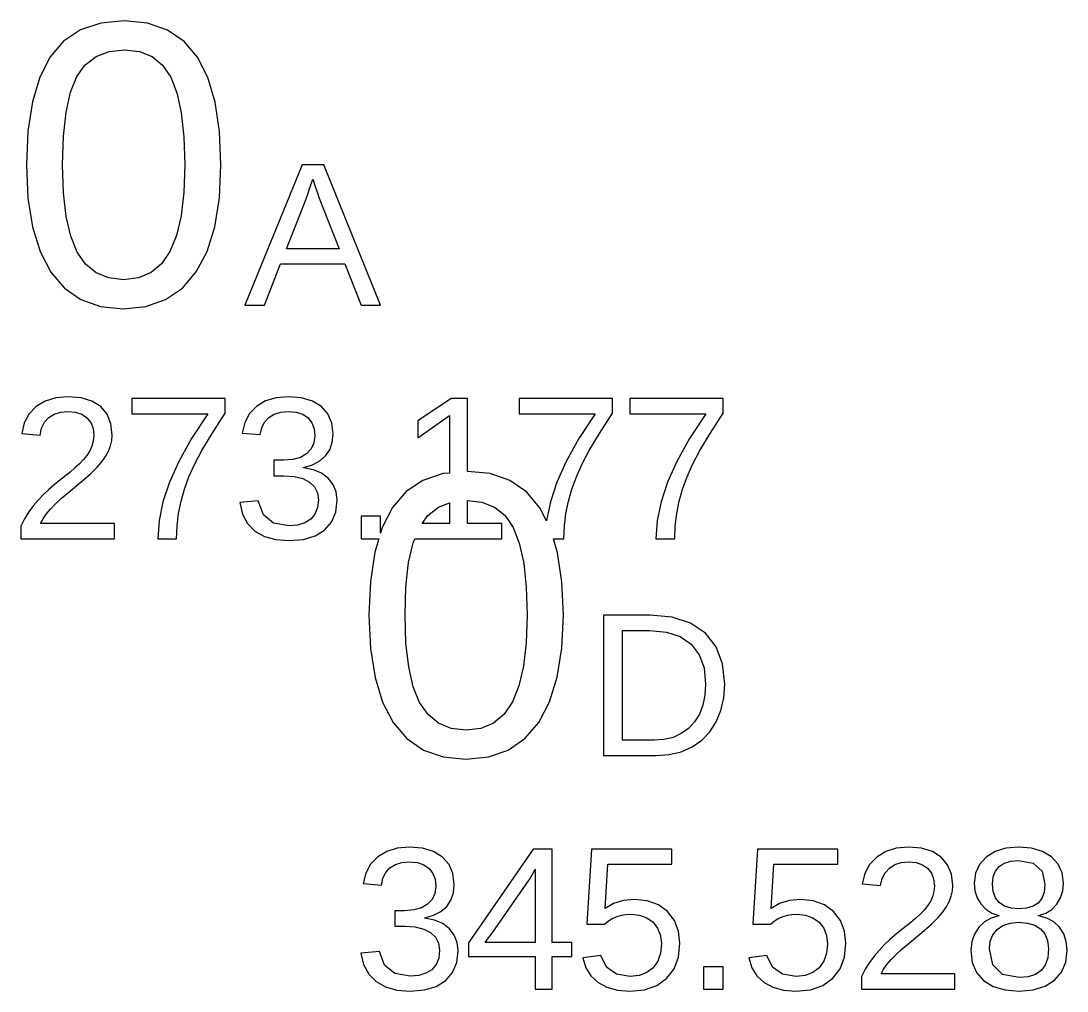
# Model space of a CAD drawing. Header units: metres. Extents: x 13 to 294, y -36 to 323.
# Drawn here: x 258.12 to 293.93, y 176.47 to 209.69 of the extents above; entities that cross this region are included whole.
import ezdxf

# ---------------------------------------------------------------- set-up
doc = ezdxf.new("R2010")
doc.units = ezdxf.units.M

msp = doc.modelspace()

# ---------------------------------------------------------------- linework, layer by layer
for p, q in [((260.856, 209.612), (260.16, 209.381)), ((261.668, 209.689), (260.856, 209.612)), ((262.459, 209.611), (261.668, 209.689)), ((263.139, 209.378), (262.459, 209.611)), ((260.16, 209.381), (259.582, 208.996)), ((263.708, 208.989), (263.139, 209.378)), ((259.582, 208.996), (259.121, 208.458)), ((264.166, 208.445), (263.708, 208.989)), ((259.121, 208.458), (258.768, 207.765)), ((260.329, 208.182), (260.696, 208.469)), ((260.696, 208.469), (261.142, 208.641)), ((261.142, 208.641), (261.668, 208.699)), ((261.668, 208.699), (262.18, 208.64)), ((262.18, 208.64), (262.615, 208.466)), ((262.615, 208.466), (262.972, 208.174)), ((264.518, 207.748), (264.166, 208.445)), ((260.043, 207.781), (260.329, 208.182)), ((262.972, 208.174), (263.251, 207.767)), ((258.768, 207.765), (258.517, 206.918)), ((259.827, 207.248), (260.043, 207.781)), ((263.251, 207.767), (263.461, 207.229)), ((264.77, 206.902), (264.518, 207.748)), ((259.673, 206.567), (259.827, 207.248)), ((263.461, 207.229), (263.611, 206.549)), ((258.517, 206.918), (258.366, 205.917)), ((264.921, 205.906), (264.77, 206.902)), ((259.58, 205.738), (259.673, 206.567)), ((263.611, 206.549), (263.701, 205.726)), ((258.366, 205.917), (258.316, 204.761)), ((264.972, 204.761), (264.921, 205.906)), ((259.55, 204.761), (259.58, 205.738)), ((263.701, 205.726), (263.731, 204.761)), ((258.316, 204.761), (258.367, 203.626)), ((259.581, 203.809), (259.55, 204.761)), ((263.731, 204.761), (263.699, 203.826)), ((264.919, 203.632), (264.972, 204.761)), ((267.754, 204.761), (265.786, 199.961)), ((268.493, 204.761), (267.754, 204.761)), ((270.43, 199.961), (268.493, 204.761)), ((268.018, 203.97), (268.115, 204.271)), ((268.115, 204.271), (268.207, 203.989)), ((259.675, 202.994), (259.581, 203.809)), ((263.699, 203.826), (263.605, 203.02)), ((267.933, 203.729), (268.018, 203.97)), ((268.207, 203.989), (268.271, 203.799)), ((268.271, 203.799), (268.335, 203.622)), ((258.367, 203.626), (258.523, 202.636)), ((264.76, 202.645), (264.919, 203.632)), ((267.214, 201.881), (267.831, 203.453)), ((267.831, 203.453), (267.933, 203.729)), ((268.335, 203.622), (269.019, 201.881)), ((259.831, 202.316), (259.675, 202.994)), ((263.605, 203.02), (263.447, 202.343)), ((258.523, 202.636), (258.782, 201.791)), ((260.05, 201.775), (259.831, 202.316)), ((263.447, 202.343), (263.227, 201.796)), ((264.495, 201.8), (264.76, 202.645)), ((258.782, 201.791), (259.145, 201.09)), ((260.337, 201.361), (260.05, 201.775)), ((263.227, 201.796), (262.938, 201.373)), ((264.125, 201.097), (264.495, 201.8)), ((269.019, 201.881), (267.214, 201.881)), ((260.698, 201.066), (260.337, 201.361)), ((262.938, 201.373), (262.578, 201.071)), ((266.46, 199.961), (267.015, 201.373)), ((267.015, 201.373), (269.215, 201.373)), ((269.215, 201.373), (269.766, 199.961)), ((259.145, 201.09), (259.611, 200.54)), ((261.132, 200.889), (260.698, 201.066)), ((261.641, 200.83), (261.132, 200.889)), ((262.145, 200.89), (261.641, 200.83)), ((262.578, 201.071), (262.145, 200.89)), ((263.651, 200.544), (264.125, 201.097)), ((259.611, 200.54), (260.18, 200.147)), ((263.077, 200.149), (263.651, 200.544)), ((260.18, 200.147), (260.852, 199.911)), ((260.852, 199.911), (261.627, 199.833)), ((261.627, 199.833), (262.402, 199.912)), ((262.402, 199.912), (263.077, 200.149)), ((265.786, 199.961), (266.46, 199.961)), ((269.766, 199.961), (270.43, 199.961)), ((258.953, 196.673), (258.644, 196.484)), ((259.316, 196.787), (258.953, 196.673)), ((259.733, 196.825), (259.316, 196.787)), ((260.182, 196.787), (259.733, 196.825)), ((260.556, 196.673), (260.182, 196.787)), ((260.855, 196.483), (260.556, 196.673)), ((265.112, 196.761), (261.921, 196.761)), ((261.921, 196.761), (261.921, 196.24)), ((265.112, 196.264), (265.112, 196.761)), ((266.501, 196.678), (266.192, 196.494)), ((266.863, 196.788), (266.501, 196.678)), ((267.28, 196.825), (266.863, 196.788)), ((267.728, 196.787), (267.28, 196.825)), ((268.105, 196.674), (267.728, 196.787)), ((268.409, 196.487), (268.105, 196.674)), ((272.847, 196.761), (271.713, 195.996)), ((273.413, 196.761), (272.847, 196.761)), ((273.413, 194.264), (273.413, 196.761)), ((278.371, 196.761), (275.18, 196.761)), ((275.18, 196.761), (275.18, 196.24)), ((278.371, 196.264), (278.371, 196.761)), ((282.16, 196.761), (278.969, 196.761)), ((278.969, 196.761), (278.969, 196.24)), ((282.16, 196.264), (282.16, 196.761)), ((258.401, 196.231), (258.237, 195.925)), ((258.644, 196.484), (258.401, 196.231)), ((259.08, 196.108), (259.266, 196.226)), ((259.266, 196.226), (259.484, 196.297)), ((259.484, 196.297), (259.733, 196.321)), ((259.733, 196.321), (259.99, 196.296)), ((259.99, 196.296), (260.207, 196.224)), ((260.207, 196.224), (260.384, 196.103)), ((261.073, 196.223), (260.855, 196.483)), ((261.204, 195.899), (261.073, 196.223)), ((261.921, 196.24), (264.519, 196.24)), ((264.519, 196.24), (263.964, 195.391)), ((264.665, 195.568), (265.112, 196.264)), ((265.949, 196.245), (265.785, 195.939)), ((266.192, 196.494), (265.949, 196.245)), ((266.611, 196.113), (266.797, 196.228)), ((266.797, 196.228), (267.018, 196.298)), ((267.018, 196.298), (267.274, 196.321)), ((267.274, 196.321), (267.549, 196.296)), ((267.549, 196.296), (267.776, 196.221)), ((267.776, 196.221), (267.953, 196.096)), ((268.633, 196.233), (268.409, 196.487)), ((268.767, 195.92), (268.633, 196.233)), ((275.18, 196.24), (277.778, 196.24)), ((277.778, 196.24), (277.224, 195.391)), ((277.925, 195.568), (278.371, 196.264)), ((278.969, 196.24), (281.567, 196.24)), ((281.567, 196.24), (281.013, 195.391)), ((281.714, 195.568), (282.16, 196.264)), ((258.237, 195.925), (258.152, 195.568)), ((258.832, 195.747), (258.932, 195.947)), ((258.932, 195.947), (259.08, 196.108)), ((260.384, 196.103), (260.514, 195.938)), ((260.514, 195.938), (260.592, 195.735)), ((261.248, 195.512), (261.204, 195.899)), ((265.785, 195.939), (265.7, 195.575)), ((266.368, 195.76), (266.466, 195.955)), ((266.466, 195.955), (266.611, 196.113)), ((267.953, 196.096), (268.08, 195.928)), ((268.08, 195.928), (268.156, 195.723)), ((268.812, 195.548), (268.767, 195.92)), ((271.713, 195.417), (272.796, 196.176)), ((271.713, 195.996), (271.713, 195.417)), ((272.796, 196.176), (272.796, 194.21)), ((258.152, 195.568), (258.779, 195.51)), ((258.779, 195.51), (258.832, 195.747)), ((260.592, 195.735), (260.618, 195.492)), ((261.233, 195.326), (261.248, 195.512)), ((264.316, 194.981), (264.665, 195.568)), ((265.7, 195.575), (266.317, 195.527)), ((266.317, 195.527), (266.368, 195.76)), ((268.156, 195.723), (268.182, 195.483)), ((268.783, 195.258), (268.812, 195.548)), ((277.576, 194.981), (277.925, 195.568)), ((281.365, 194.981), (281.714, 195.568)), ((260.602, 195.303), (260.557, 195.129)), ((260.618, 195.492), (260.602, 195.303)), ((261.19, 195.141), (261.233, 195.326)), ((263.964, 195.391), (263.526, 194.61)), ((268.151, 195.241), (268.057, 195.036)), ((268.182, 195.483), (268.151, 195.241)), ((268.697, 195.008), (268.783, 195.258)), ((277.224, 195.391), (276.786, 194.61)), ((281.013, 195.391), (280.575, 194.61)), ((260.382, 194.816), (260.264, 194.669)), ((260.482, 194.968), (260.382, 194.816)), ((260.557, 195.129), (260.482, 194.968)), ((261.019, 194.773), (261.119, 194.957)), ((261.119, 194.957), (261.19, 195.141)), ((264.064, 194.502), (264.316, 194.981)), ((267.902, 194.87), (267.69, 194.747)), ((268.057, 195.036), (267.902, 194.87)), ((268.355, 194.624), (268.553, 194.796)), ((268.553, 194.796), (268.697, 195.008)), ((277.323, 194.502), (277.576, 194.981)), ((281.112, 194.502), (281.365, 194.981)), ((260.127, 194.526), (259.974, 194.385)), ((260.264, 194.669), (260.127, 194.526)), ((260.736, 194.406), (260.891, 194.59)), ((260.891, 194.59), (261.019, 194.773)), ((263.526, 194.61), (263.205, 193.898)), ((263.877, 194.079), (264.064, 194.502)), ((267.113, 194.649), (266.776, 194.649)), ((266.776, 194.649), (266.776, 194.118)), ((267.427, 194.673), (267.113, 194.649)), ((267.69, 194.747), (267.427, 194.673)), ((267.801, 194.404), (268.104, 194.493)), ((268.104, 194.493), (268.355, 194.624)), ((276.786, 194.61), (276.464, 193.898)), ((277.137, 194.079), (277.323, 194.502)), ((280.575, 194.61), (280.253, 193.898)), ((280.926, 194.079), (281.112, 194.502)), ((259.81, 194.244), (259.451, 193.959)), ((259.974, 194.385), (259.81, 194.244)), ((260.191, 193.904), (260.515, 194.189)), ((260.515, 194.189), (260.736, 194.406)), ((263.725, 193.66), (263.877, 194.079)), ((266.776, 194.118), (267.127, 194.118)), ((267.127, 194.118), (267.479, 194.094)), ((267.479, 194.094), (267.772, 194.021)), ((267.801, 194.391), (267.801, 194.404)), ((268.135, 194.325), (267.801, 194.391)), ((268.416, 194.206), (268.135, 194.325)), ((268.644, 194.033), (268.416, 194.206)), ((272.578, 194.19), (271.883, 193.959)), ((272.796, 194.21), (272.578, 194.19)), ((274.181, 194.189), (273.413, 194.264)), ((274.861, 193.956), (274.181, 194.189)), ((276.984, 193.66), (277.137, 194.079)), ((280.773, 193.66), (280.926, 194.079)), ((259.267, 193.806), (259.083, 193.646)), ((259.451, 193.959), (259.267, 193.806)), ((259.764, 193.553), (260.191, 193.904)), ((263.205, 193.898), (262.986, 193.23)), ((267.772, 194.021), (268.005, 193.901)), ((268.005, 193.901), (268.174, 193.738)), ((268.174, 193.738), (268.275, 193.537)), ((268.812, 193.815), (268.644, 194.033)), ((268.912, 193.563), (268.812, 193.815)), ((271.883, 193.959), (271.305, 193.574)), ((275.43, 193.567), (274.861, 193.956)), ((276.464, 193.898), (276.246, 193.23)), ((280.253, 193.898), (280.035, 193.23)), ((258.9, 193.475), (258.723, 193.291)), ((259.083, 193.646), (258.9, 193.475)), ((259.518, 193.347), (259.764, 193.553)), ((263.606, 193.245), (263.725, 193.66)), ((268.275, 193.537), (268.309, 193.298)), ((268.946, 193.277), (268.912, 193.563)), ((271.305, 193.574), (270.843, 193.036)), ((275.888, 193.023), (275.43, 193.567)), ((276.865, 193.245), (276.984, 193.66)), ((280.655, 193.245), (280.773, 193.66)), ((258.552, 193.095), (258.392, 192.882)), ((258.723, 193.291), (258.552, 193.095)), ((259.135, 192.977), (259.308, 193.155)), ((259.308, 193.155), (259.518, 193.347)), ((262.986, 193.23), (262.855, 192.585)), ((263.521, 192.826), (263.606, 193.245)), ((266.25, 193.256), (265.617, 193.198)), ((265.617, 193.198), (265.711, 192.803)), ((266.422, 192.783), (266.25, 193.256)), ((268.279, 193.027), (268.19, 192.804)), ((268.309, 193.298), (268.279, 193.027)), ((268.899, 192.871), (268.946, 193.277)), ((270.843, 193.036), (270.491, 192.343)), ((272.052, 192.76), (272.418, 193.047)), ((272.418, 193.047), (272.796, 193.193)), ((272.796, 193.193), (272.796, 192.482)), ((273.413, 192.482), (273.413, 193.274)), ((273.413, 193.274), (273.903, 193.218)), ((273.903, 193.218), (274.337, 193.044)), ((274.337, 193.044), (274.694, 192.752)), ((276.114, 192.576), (275.888, 193.023)), ((276.246, 193.23), (276.115, 192.585)), ((276.78, 192.826), (276.865, 193.245)), ((280.035, 193.23), (279.904, 192.585)), ((280.569, 192.826), (280.655, 193.245)), ((258.25, 192.648), (258.125, 192.393)), ((258.392, 192.882), (258.25, 192.648)), ((258.799, 192.482), (258.882, 192.642)), ((258.882, 192.642), (258.994, 192.807)), ((258.994, 192.807), (259.135, 192.977)), ((263.47, 192.398), (263.521, 192.826)), ((265.711, 192.803), (265.884, 192.479)), ((266.775, 192.499), (266.422, 192.783)), ((268.19, 192.804), (268.042, 192.63)), ((268.757, 192.531), (268.899, 192.871)), ((270.434, 192.729), (269.77, 192.729)), ((269.77, 192.729), (269.77, 191.961)), ((270.434, 192.151), (270.434, 192.729)), ((271.853, 192.482), (272.052, 192.76)), ((274.694, 192.752), (274.973, 192.345)), ((276.729, 192.398), (276.78, 192.826)), ((280.518, 192.398), (280.569, 192.826)), ((258.125, 192.393), (258.125, 191.961)), ((261.323, 192.482), (258.799, 192.482)), ((261.323, 191.961), (261.323, 192.482)), ((262.855, 192.585), (262.812, 191.961)), ((263.453, 191.961), (263.47, 192.398)), ((265.884, 192.479), (266.136, 192.225)), ((267.307, 192.405), (266.775, 192.499)), ((267.596, 192.43), (267.307, 192.405)), ((267.841, 192.505), (267.596, 192.43)), ((268.042, 192.63), (267.841, 192.505)), ((268.521, 192.258), (268.757, 192.531)), ((270.491, 192.343), (270.434, 192.151)), ((272.796, 192.482), (271.853, 192.482)), ((274.581, 192.482), (273.413, 192.482)), ((274.581, 191.961), (274.581, 192.482)), ((274.973, 192.345), (275.183, 191.807)), ((276.115, 192.585), (276.114, 192.576)), ((276.712, 191.961), (276.729, 192.398)), ((279.904, 192.585), (279.86, 191.961)), ((280.502, 191.961), (280.518, 192.398)), ((258.125, 191.961), (261.323, 191.961)), ((262.812, 191.961), (263.453, 191.961)), ((266.136, 192.225), (266.461, 192.042)), ((266.461, 192.042), (266.851, 191.933)), ((266.851, 191.933), (267.307, 191.897)), ((267.307, 191.897), (267.792, 191.937)), ((267.792, 191.937), (268.197, 192.057)), ((268.197, 192.057), (268.521, 192.258)), ((269.77, 191.961), (270.377, 191.961)), ((270.377, 191.961), (270.239, 191.496)), ((271.549, 191.826), (271.604, 191.961)), ((271.604, 191.961), (274.581, 191.961)), ((276.493, 191.48), (276.349, 191.961)), ((276.349, 191.961), (276.712, 191.961)), ((279.86, 191.961), (280.502, 191.961)), ((271.395, 191.145), (271.549, 191.826)), ((275.183, 191.807), (275.333, 191.127)), ((270.239, 191.496), (270.088, 190.495)), ((276.644, 190.484), (276.493, 191.48)), ((271.303, 190.316), (271.395, 191.145)), ((275.333, 191.127), (275.423, 190.304)), ((270.088, 190.495), (270.038, 189.339)), ((271.272, 189.339), (271.303, 190.316)), ((275.423, 190.304), (275.453, 189.339)), ((276.694, 189.339), (276.644, 190.484)), ((270.038, 189.339), (270.09, 188.204)), ((271.303, 188.387), (271.272, 189.339)), ((275.453, 189.339), (275.422, 188.404)), ((276.641, 188.21), (276.694, 189.339)), ((279.661, 189.339), (278.068, 189.339)), ((278.068, 189.339), (278.068, 184.539)), ((280.415, 189.271), (279.661, 189.339)), ((281.045, 189.067), (280.415, 189.271)), ((281.55, 188.727), (281.045, 189.067)), ((278.719, 185.06), (278.719, 188.818)), ((278.719, 188.818), (279.647, 188.818)), ((279.647, 188.818), (280.219, 188.765)), ((280.219, 188.765), (280.693, 188.609)), ((281.92, 188.262), (281.55, 188.727)), ((271.397, 187.572), (271.303, 188.387)), ((275.422, 188.404), (275.327, 187.598)), ((280.693, 188.609), (281.069, 188.349)), ((281.069, 188.349), (281.343, 187.989)), ((270.09, 188.204), (270.245, 187.214)), ((276.482, 187.223), (276.641, 188.21)), ((281.343, 187.989), (281.507, 187.536)), ((282.141, 187.682), (281.92, 188.262)), ((282.215, 186.988), (282.141, 187.682)), ((271.553, 186.894), (271.397, 187.572)), ((275.327, 187.598), (275.17, 186.921)), ((281.507, 187.536), (281.561, 186.988)), ((270.245, 187.214), (270.504, 186.369)), ((275.17, 186.921), (274.949, 186.374)), ((276.218, 186.378), (276.482, 187.223)), ((281.561, 186.988), (281.537, 186.61)), ((282.183, 186.513), (282.215, 186.988)), ((271.772, 186.353), (271.553, 186.894)), ((281.537, 186.61), (281.465, 186.267)), ((270.504, 186.369), (270.867, 185.668)), ((272.06, 185.939), (271.772, 186.353)), ((274.949, 186.374), (274.661, 185.951)), ((275.847, 185.675), (276.218, 186.378)), ((281.465, 186.267), (281.345, 185.959)), ((282.086, 186.08), (282.183, 186.513)), ((272.42, 185.644), (272.06, 185.939)), ((274.661, 185.951), (274.301, 185.649)), ((281.345, 185.959), (281.181, 185.691)), ((281.924, 185.689), (282.086, 186.08)), ((270.867, 185.668), (271.334, 185.118)), ((272.855, 185.467), (272.42, 185.644)), ((274.301, 185.649), (273.868, 185.468)), ((275.374, 185.122), (275.847, 185.675)), ((281.181, 185.691), (280.975, 185.468)), ((281.704, 185.346), (281.924, 185.689)), ((271.334, 185.118), (271.903, 184.725)), ((273.363, 185.408), (272.855, 185.467)), ((273.868, 185.468), (273.363, 185.408)), ((274.8, 184.727), (275.374, 185.122)), ((280.445, 185.162), (280.134, 185.085)), ((280.727, 185.291), (280.445, 185.162)), ((280.975, 185.468), (280.727, 185.291)), ((281.429, 185.061), (281.704, 185.346)), ((279.794, 185.06), (278.719, 185.06)), ((280.134, 185.085), (279.794, 185.06)), ((280.727, 184.67), (281.1, 184.835)), ((281.1, 184.835), (281.429, 185.061)), ((271.903, 184.725), (272.575, 184.489)), ((272.575, 184.489), (273.349, 184.411)), ((273.349, 184.411), (274.125, 184.49)), ((274.125, 184.49), (274.8, 184.727)), ((278.068, 184.539), (279.87, 184.539)), ((279.87, 184.539), (280.317, 184.571)), ((280.317, 184.571), (280.727, 184.67)), ((270.645, 181.255), (270.336, 181.072)), ((271.008, 181.366), (270.645, 181.255)), ((271.424, 181.403), (271.008, 181.366)), ((271.873, 181.365), (271.424, 181.403)), ((272.249, 181.252), (271.873, 181.365)), ((272.553, 181.065), (272.249, 181.252)), ((275.655, 181.339), (273.444, 178.128)), ((276.303, 181.339), (275.655, 181.339)), ((276.303, 178.139), (276.303, 181.339)), ((277.655, 181.339), (277.494, 178.765)), ((280.4, 181.339), (277.655, 181.339)), ((280.4, 180.818), (280.4, 181.339)), ((283.337, 181.339), (283.176, 178.765)), ((286.082, 181.339), (283.337, 181.339)), ((286.082, 180.818), (286.082, 181.339)), ((287.724, 181.251), (287.415, 181.062)), ((288.087, 181.365), (287.724, 181.251)), ((288.504, 181.403), (288.087, 181.365)), ((288.953, 181.365), (288.504, 181.403)), ((289.327, 181.251), (288.953, 181.365)), ((289.626, 181.061), (289.327, 181.251)), ((291.47, 181.251), (291.163, 181.063)), ((291.84, 181.365), (291.47, 181.251)), ((292.272, 181.403), (291.84, 181.365)), ((292.714, 181.365), (292.272, 181.403)), ((293.089, 181.254), (292.714, 181.365)), ((293.398, 181.069), (293.089, 181.254)), ((270.094, 180.823), (269.93, 180.516)), ((270.336, 181.072), (270.094, 180.823)), ((270.941, 180.806), (271.162, 180.875)), ((271.162, 180.875), (271.418, 180.899)), ((271.418, 180.899), (271.694, 180.874)), ((271.694, 180.874), (271.92, 180.799)), ((272.777, 180.81), (272.553, 181.065)), ((287.415, 181.062), (287.172, 180.809)), ((288.038, 180.804), (288.255, 180.875)), ((288.255, 180.875), (288.504, 180.899)), ((288.504, 180.899), (288.762, 180.874)), ((288.762, 180.874), (288.979, 180.802)), ((289.844, 180.801), (289.626, 181.061)), ((291.163, 181.063), (290.934, 180.813)), ((291.605, 180.743), (291.781, 180.856)), ((291.781, 180.856), (292.003, 180.924)), ((292.003, 180.924), (292.272, 180.947)), ((292.272, 180.947), (292.773, 180.856)), ((292.773, 180.856), (293.074, 180.585)), ((293.628, 180.82), (293.398, 181.069)), ((269.93, 180.516), (269.844, 180.153)), ((270.512, 180.338), (270.61, 180.533)), ((270.61, 180.533), (270.755, 180.691)), ((270.755, 180.691), (270.941, 180.806)), ((271.92, 180.799), (272.097, 180.674)), ((272.097, 180.674), (272.224, 180.505)), ((272.224, 180.505), (272.301, 180.301)), ((272.911, 180.497), (272.777, 180.81)), ((272.956, 180.126), (272.911, 180.497)), ((275.573, 180.374), (275.678, 180.559)), ((275.678, 180.559), (275.71, 180.619)), ((275.71, 180.619), (275.724, 180.648)), ((275.724, 180.648), (275.724, 178.139)), ((278.121, 179.305), (278.214, 180.818)), ((278.214, 180.818), (280.4, 180.818)), ((283.803, 179.305), (283.896, 180.818)), ((283.896, 180.818), (286.082, 180.818)), ((287.008, 180.503), (286.923, 180.146)), ((287.172, 180.809), (287.008, 180.503)), ((287.603, 180.325), (287.704, 180.524)), ((287.704, 180.524), (287.851, 180.686)), ((287.851, 180.686), (288.038, 180.804)), ((288.979, 180.802), (289.155, 180.681)), ((289.155, 180.681), (289.285, 180.516)), ((289.285, 180.516), (289.363, 180.313)), ((289.975, 180.477), (289.844, 180.801)), ((290.019, 180.09), (289.975, 180.477)), ((290.796, 180.517), (290.75, 180.175)), ((290.934, 180.813), (290.796, 180.517)), ((291.402, 180.381), (291.478, 180.584)), ((291.478, 180.584), (291.605, 180.743)), ((293.074, 180.585), (293.174, 180.134)), ((293.765, 180.52), (293.628, 180.82)), ((293.811, 180.168), (293.765, 180.52)), ((269.844, 180.153), (270.461, 180.105)), ((270.461, 180.105), (270.512, 180.338)), ((272.301, 180.301), (272.326, 180.061)), ((272.927, 179.836), (272.956, 180.126)), ((274.251, 178.456), (275.493, 180.247)), ((275.493, 180.247), (275.528, 180.3)), ((275.528, 180.3), (275.573, 180.374)), ((286.923, 180.146), (287.55, 180.088)), ((287.55, 180.088), (287.603, 180.325)), ((289.363, 180.313), (289.389, 180.07)), ((290.75, 180.175), (290.775, 179.912)), ((291.376, 180.134), (291.402, 180.381)), ((291.402, 179.881), (291.376, 180.134)), ((293.174, 180.134), (293.149, 179.864)), ((293.786, 179.905), (293.811, 180.168)), ((272.295, 179.819), (272.202, 179.614)), ((272.326, 180.061), (272.295, 179.819)), ((272.841, 179.586), (272.927, 179.836)), ((289.374, 179.881), (289.329, 179.706)), ((289.389, 180.07), (289.374, 179.881)), ((289.962, 179.719), (290.005, 179.904)), ((290.005, 179.904), (290.019, 180.09)), ((290.775, 179.912), (290.851, 179.673)), ((291.481, 179.672), (291.402, 179.881)), ((293.149, 179.864), (293.072, 179.65)), ((293.709, 179.666), (293.786, 179.905)), ((272.046, 179.448), (271.834, 179.325)), ((272.202, 179.614), (272.046, 179.448)), ((272.697, 179.374), (272.841, 179.586)), ((278.411, 179.475), (278.121, 179.305)), ((278.744, 179.577), (278.411, 179.475)), ((279.12, 179.611), (278.744, 179.577)), ((279.564, 179.564), (279.12, 179.611)), ((279.943, 179.425), (279.564, 179.564)), ((280.257, 179.194), (279.943, 179.425)), ((284.093, 179.475), (283.803, 179.305)), ((284.426, 179.577), (284.093, 179.475)), ((284.802, 179.611), (284.426, 179.577)), ((285.245, 179.564), (284.802, 179.611)), ((285.624, 179.425), (285.245, 179.564)), ((285.939, 179.194), (285.624, 179.425)), ((289.154, 179.394), (289.035, 179.246)), ((289.253, 179.546), (289.154, 179.394)), ((289.329, 179.706), (289.253, 179.546)), ((289.79, 179.351), (289.89, 179.535)), ((289.89, 179.535), (289.962, 179.719)), ((290.851, 179.673), (290.978, 179.457)), ((290.978, 179.457), (291.149, 179.276)), ((291.612, 179.507), (291.481, 179.672)), ((291.791, 179.387), (291.612, 179.507)), ((292.945, 179.49), (292.769, 179.379)), ((293.072, 179.65), (292.945, 179.49)), ((293.41, 179.271), (293.581, 179.45)), ((293.581, 179.45), (293.709, 179.666)), ((271.257, 179.227), (270.92, 179.227)), ((270.92, 179.227), (270.92, 178.696)), ((271.571, 179.251), (271.257, 179.227)), ((271.834, 179.325), (271.571, 179.251)), ((271.945, 178.982), (272.248, 179.071)), ((272.248, 179.071), (272.499, 179.202)), ((272.499, 179.202), (272.697, 179.374)), ((278.383, 178.966), (278.527, 179.031)), ((278.527, 179.031), (278.676, 179.074)), ((278.676, 179.074), (278.832, 179.101)), ((278.832, 179.101), (278.995, 179.11)), ((278.995, 179.11), (279.295, 179.078)), ((279.295, 179.078), (279.55, 178.985)), ((280.493, 178.888), (280.257, 179.194)), ((284.065, 178.966), (284.209, 179.031)), ((284.209, 179.031), (284.357, 179.074)), ((284.357, 179.074), (284.513, 179.101)), ((284.513, 179.101), (284.677, 179.11)), ((284.677, 179.11), (284.976, 179.078)), ((284.976, 179.078), (285.231, 178.985)), ((286.175, 178.888), (285.939, 179.194)), ((288.898, 179.104), (288.745, 178.963)), ((289.035, 179.246), (288.898, 179.104)), ((289.507, 178.984), (289.662, 179.167)), ((289.662, 179.167), (289.79, 179.351)), ((291.149, 179.276), (291.356, 179.144)), ((291.6, 179.046), (291.336, 178.972)), ((291.356, 179.144), (291.6, 179.06)), ((291.6, 179.06), (291.6, 179.046)), ((292.013, 179.315), (291.791, 179.387)), ((292.278, 179.291), (292.013, 179.315)), ((292.547, 179.313), (292.278, 179.291)), ((292.769, 179.379), (292.547, 179.313)), ((292.954, 179.066), (293.201, 179.143)), ((292.954, 179.052), (292.954, 179.066)), ((293.24, 178.975), (292.954, 179.052)), ((293.201, 179.143), (293.41, 179.271)), ((270.92, 178.696), (271.271, 178.696)), ((271.271, 178.696), (271.624, 178.671)), ((271.945, 178.969), (271.945, 178.982)), ((272.28, 178.903), (271.945, 178.969)), ((272.561, 178.784), (272.28, 178.903)), ((272.788, 178.611), (272.561, 178.784)), ((277.494, 178.765), (278.094, 178.765)), ((278.094, 178.765), (278.239, 178.878)), ((278.239, 178.878), (278.383, 178.966)), ((279.55, 178.985), (279.76, 178.83)), ((279.76, 178.83), (279.918, 178.624)), ((280.634, 178.527), (280.493, 178.888)), ((283.176, 178.765), (283.776, 178.765)), ((283.776, 178.765), (283.921, 178.878)), ((283.921, 178.878), (284.065, 178.966)), ((285.231, 178.985), (285.442, 178.83)), ((285.442, 178.83), (285.6, 178.624)), ((286.316, 178.527), (286.175, 178.888)), ((288.581, 178.822), (288.222, 178.537)), ((288.745, 178.963), (288.581, 178.822)), ((288.962, 178.482), (289.286, 178.767)), ((289.286, 178.767), (289.507, 178.984)), ((291.105, 178.843), (290.907, 178.659)), ((291.336, 178.972), (291.105, 178.843)), ((291.536, 178.588), (291.736, 178.723)), ((291.736, 178.723), (291.981, 178.804)), ((291.981, 178.804), (292.272, 178.831)), ((292.272, 178.831), (292.571, 178.805)), ((292.571, 178.805), (292.822, 178.73)), ((292.822, 178.73), (293.025, 178.605)), ((293.48, 178.846), (293.24, 178.975)), ((293.674, 178.663), (293.48, 178.846)), ((271.624, 178.671), (271.917, 178.599)), ((271.917, 178.599), (272.149, 178.479)), ((272.149, 178.479), (272.318, 178.316)), ((272.318, 178.316), (272.419, 178.115)), ((272.956, 178.393), (272.788, 178.611)), ((273.057, 178.141), (272.956, 178.393)), ((274.065, 178.206), (274.251, 178.456)), ((279.918, 178.624), (280.013, 178.379)), ((280.013, 178.379), (280.044, 178.096)), ((280.681, 178.11), (280.634, 178.527)), ((285.6, 178.624), (285.694, 178.379)), ((285.694, 178.379), (285.726, 178.096)), ((286.363, 178.11), (286.316, 178.527)), ((288.039, 178.384), (287.854, 178.224)), ((288.222, 178.537), (288.039, 178.384)), ((288.535, 178.131), (288.962, 178.482)), ((290.757, 178.429), (290.667, 178.167)), ((290.907, 178.659), (290.757, 178.429)), ((291.301, 178.184), (291.389, 178.406)), ((291.389, 178.406), (291.536, 178.588)), ((293.025, 178.605), (293.175, 178.43)), ((293.175, 178.43), (293.264, 178.207)), ((293.817, 178.436), (293.674, 178.663)), ((293.903, 178.174), (293.817, 178.436)), ((272.419, 178.115), (272.453, 177.876)), ((273.09, 177.855), (273.057, 178.141)), ((273.444, 178.128), (273.444, 177.655)), ((274.01, 178.139), (274.065, 178.206)), ((275.724, 178.139), (274.01, 178.139)), ((276.977, 178.139), (276.303, 178.139)), ((276.977, 177.655), (276.977, 178.139)), ((280.044, 178.096), (280.013, 177.772)), ((280.631, 177.638), (280.681, 178.11)), ((285.726, 178.096), (285.695, 177.772)), ((286.313, 177.638), (286.363, 178.11)), ((287.671, 178.053), (287.494, 177.869)), ((287.854, 178.224), (287.671, 178.053)), ((288.29, 177.925), (288.535, 178.131)), ((290.667, 178.167), (290.637, 177.871)), ((291.271, 177.922), (291.301, 178.184)), ((293.264, 178.207), (293.294, 177.936)), ((293.931, 177.877), (293.903, 178.174)), ((270.394, 177.834), (269.761, 177.776)), ((269.761, 177.776), (269.855, 177.381)), ((270.567, 177.361), (270.394, 177.834)), ((272.424, 177.604), (272.335, 177.382)), ((272.453, 177.876), (272.424, 177.604)), ((273.043, 177.449), (273.09, 177.855)), ((273.444, 177.655), (275.724, 177.655)), ((275.724, 177.655), (275.724, 176.539)), ((276.303, 176.539), (276.303, 177.655)), ((276.303, 177.655), (276.977, 177.655)), ((277.973, 177.688), (277.353, 177.616)), ((277.353, 177.616), (277.46, 177.275)), ((278.172, 177.292), (277.973, 177.688)), ((280.013, 177.772), (279.919, 177.499)), ((280.48, 177.239), (280.631, 177.638)), ((283.655, 177.688), (283.035, 177.616)), ((283.035, 177.616), (283.142, 177.275)), ((283.854, 177.292), (283.655, 177.688)), ((285.695, 177.772), (285.601, 177.499)), ((286.161, 177.239), (286.313, 177.638)), ((287.323, 177.673), (287.164, 177.459)), ((287.494, 177.869), (287.323, 177.673)), ((287.906, 177.555), (288.08, 177.733)), ((288.08, 177.733), (288.29, 177.925)), ((290.637, 177.871), (290.686, 177.458)), ((291.385, 177.373), (291.271, 177.922)), ((293.267, 177.618), (293.184, 177.364)), ((293.294, 177.936), (293.267, 177.618)), ((293.884, 177.468), (293.931, 177.877)), ((269.855, 177.381), (270.028, 177.057)), ((270.919, 177.077), (270.567, 177.361)), ((272.335, 177.382), (272.186, 177.208)), ((272.901, 177.109), (273.043, 177.449)), ((277.46, 177.275), (277.635, 176.992)), ((278.508, 177.055), (278.172, 177.292)), ((279.762, 177.275), (279.55, 177.108)), ((279.919, 177.499), (279.762, 177.275)), ((282.156, 177.307), (281.492, 177.307)), ((281.492, 177.307), (281.492, 176.539)), ((282.156, 176.539), (282.156, 177.307)), ((283.142, 177.275), (283.317, 176.992)), ((284.19, 177.055), (283.854, 177.292)), ((285.444, 177.275), (285.232, 177.108)), ((285.601, 177.499), (285.444, 177.275)), ((287.164, 177.459), (287.021, 177.225)), ((287.653, 177.22), (287.765, 177.385)), ((287.765, 177.385), (287.906, 177.555)), ((290.686, 177.458), (290.831, 177.114)), ((291.725, 177.044), (291.385, 177.373)), ((293.184, 177.364), (293.046, 177.174)), ((293.742, 177.124), (293.884, 177.468)), ((270.028, 177.057), (270.28, 176.803)), ((271.451, 176.983), (270.919, 177.077)), ((271.741, 177.008), (271.451, 176.983)), ((271.986, 177.083), (271.741, 177.008)), ((272.186, 177.208), (271.986, 177.083)), ((272.665, 176.836), (272.901, 177.109)), ((277.635, 176.992), (277.877, 176.768)), ((278.981, 176.976), (278.508, 177.055)), ((279.29, 177.009), (278.981, 176.976)), ((279.55, 177.108), (279.29, 177.009)), ((279.886, 176.669), (280.227, 176.912)), ((280.227, 176.912), (280.48, 177.239)), ((283.317, 176.992), (283.559, 176.768)), ((284.663, 176.976), (284.19, 177.055)), ((284.972, 177.009), (284.663, 176.976)), ((285.232, 177.108), (284.972, 177.009)), ((285.567, 176.669), (285.909, 176.912)), ((285.909, 176.912), (286.161, 177.239)), ((287.021, 177.225), (286.896, 176.971)), ((286.896, 176.971), (286.896, 176.539)), ((287.57, 177.06), (287.653, 177.22)), ((290.094, 177.06), (287.57, 177.06)), ((290.094, 176.539), (290.094, 177.06)), ((290.831, 177.114), (291.074, 176.838)), ((292.293, 176.935), (291.725, 177.044)), ((292.602, 176.961), (292.293, 176.935)), ((292.853, 177.041), (292.602, 176.961)), ((293.046, 177.174), (292.853, 177.041)), ((293.506, 176.845), (293.742, 177.124)), ((270.28, 176.803), (270.605, 176.62)), ((270.605, 176.62), (270.995, 176.511)), ((271.937, 176.515), (272.341, 176.635)), ((272.341, 176.635), (272.665, 176.836)), ((275.724, 176.539), (276.303, 176.539)), ((277.877, 176.768), (278.183, 176.605)), ((278.183, 176.605), (278.546, 176.507)), ((279.466, 176.523), (279.886, 176.669)), ((281.492, 176.539), (282.156, 176.539)), ((283.559, 176.768), (283.865, 176.605)), ((283.865, 176.605), (284.228, 176.507)), ((285.147, 176.523), (285.567, 176.669)), ((286.896, 176.539), (290.094, 176.539)), ((291.074, 176.838), (291.403, 176.636)), ((291.403, 176.636), (291.807, 176.515)), ((292.775, 176.516), (293.182, 176.639)), ((293.182, 176.639), (293.506, 176.845)), ((270.995, 176.511), (271.451, 176.475)), ((271.451, 176.475), (271.937, 176.515)), ((278.546, 176.507), (278.967, 176.475)), ((278.967, 176.475), (279.466, 176.523)), ((284.228, 176.507), (284.649, 176.475)), ((284.649, 176.475), (285.147, 176.523)), ((291.807, 176.515), (292.286, 176.475)), ((292.286, 176.475), (292.775, 176.516))]:
    msp.add_line(p, q)

doc.saveas('drawing.dxf')
